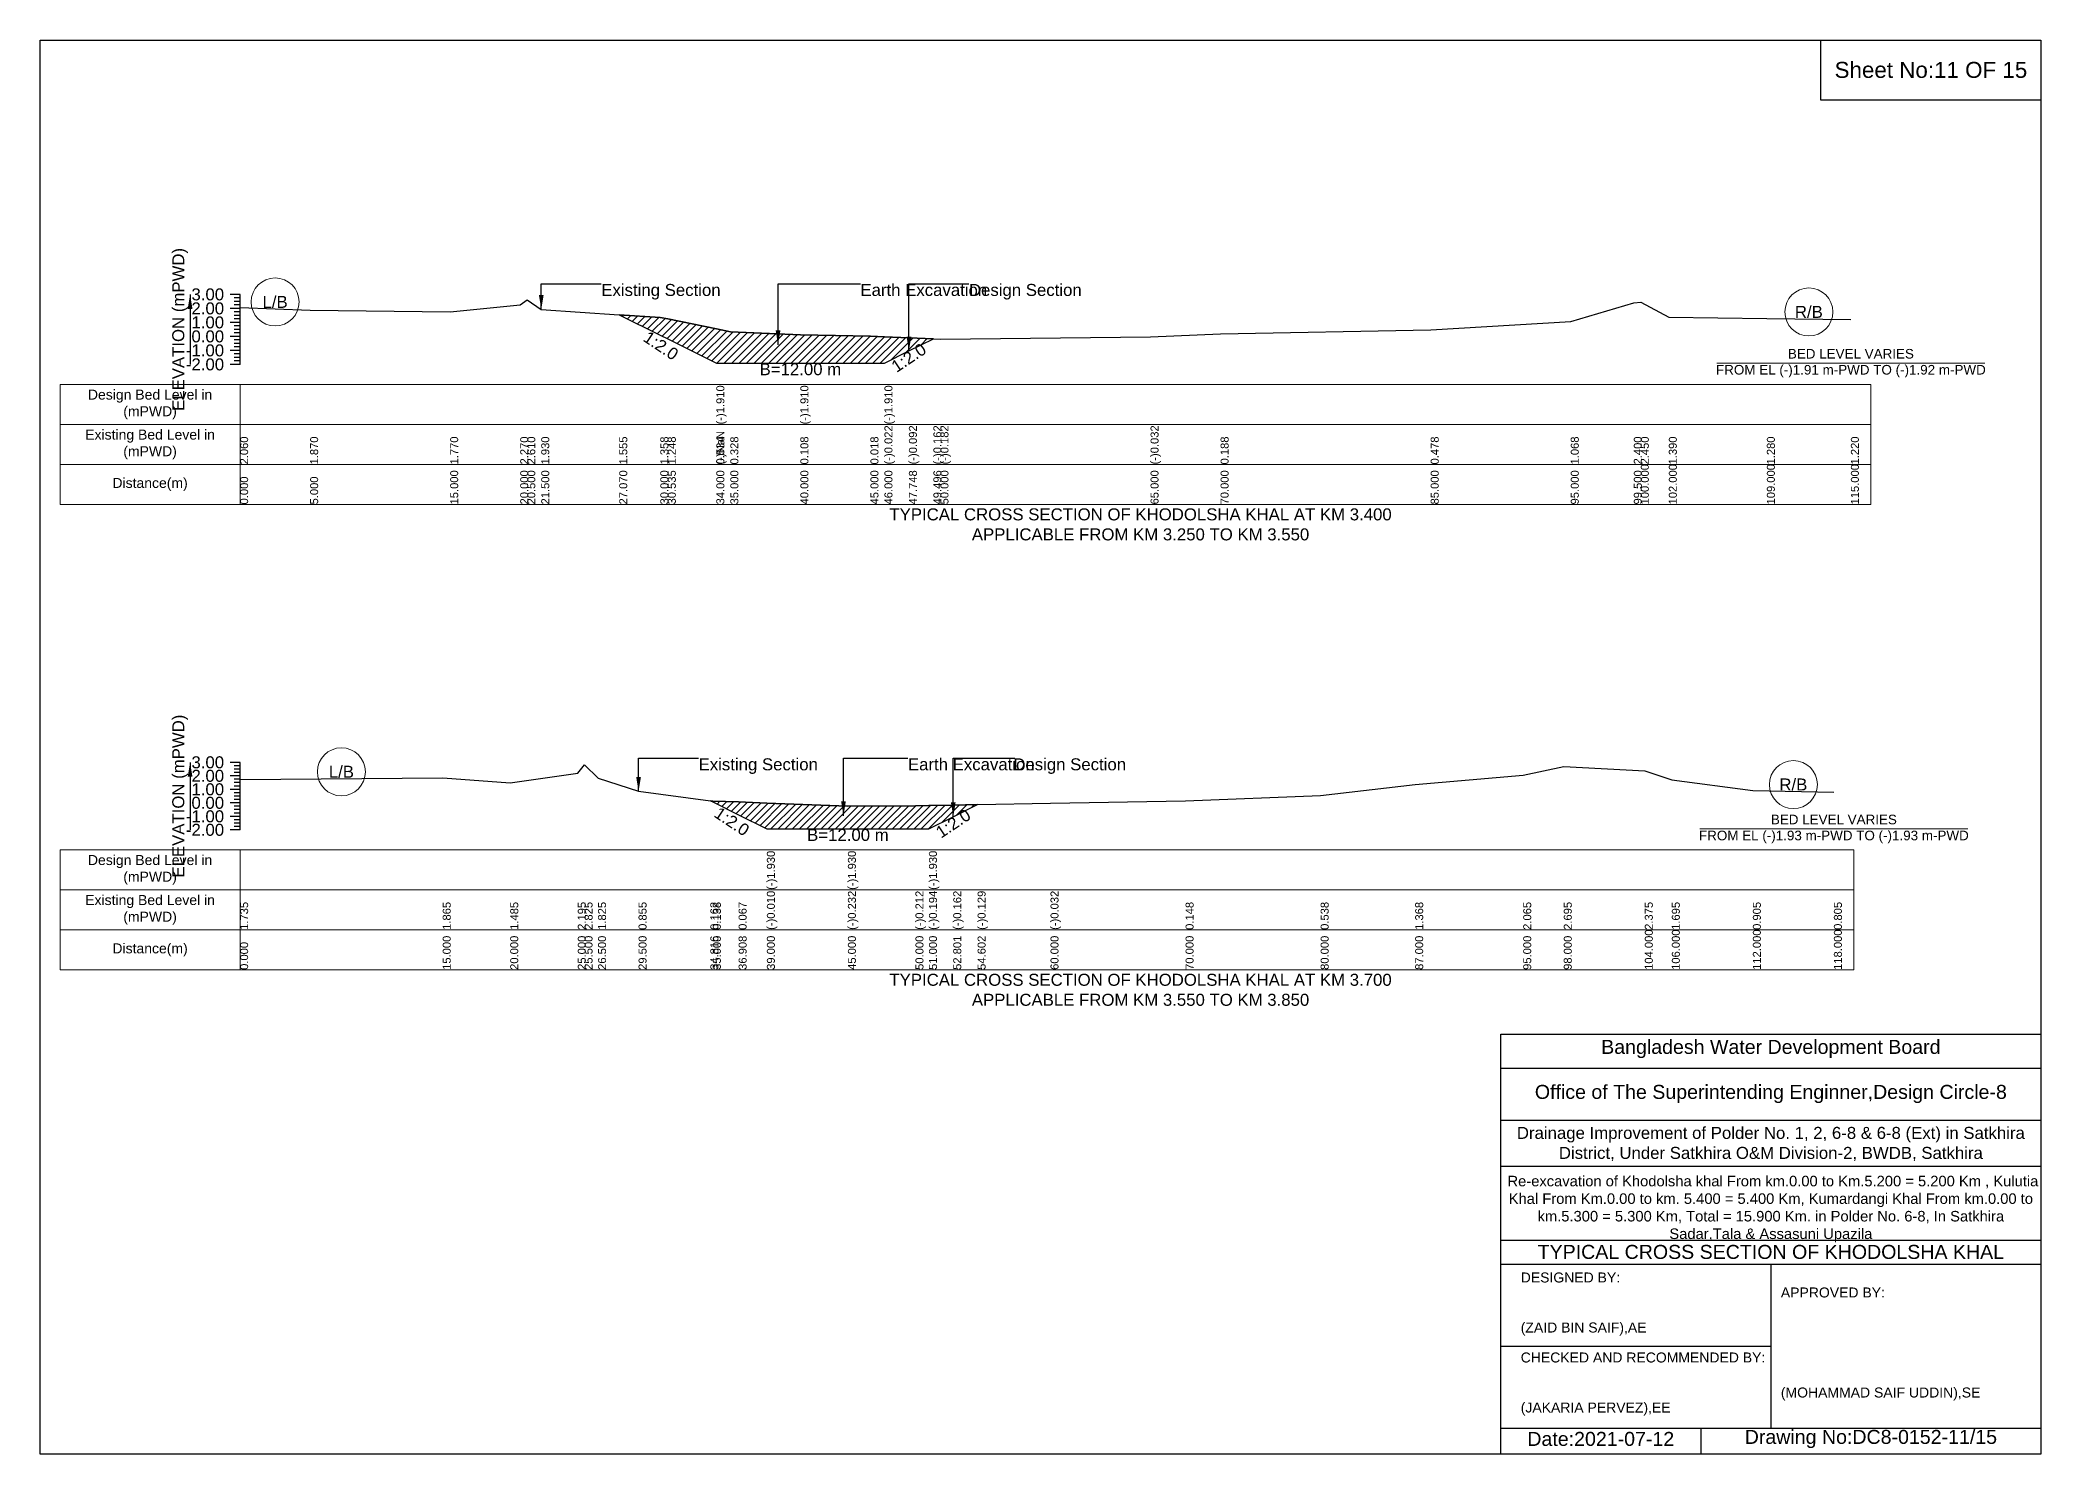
# Model space of a CAD drawing. Header units: inches. Extents: x 91000 to 568000, y -5656 to 0.
# Drawn here: x 200000 to 208000, y -5656 to 0 of the extents above; entities that cross this region are included whole.
import ezdxf

# ---------------------------------------------------------------- set-up
doc = ezdxf.new("R2010")
doc.units = ezdxf.units.IN
doc.header["$LTSCALE"] = 7
doc.header["$MEASUREMENT"] = 0
for name, color, linetype, lineweight in [('Cross section Data Border', 7, 'Continuous', 9), ('Cross Section Labels', 7, 'Continuous', 9), ('Existing_Bed_Level for Xsection', 7, 'Continuous', 25)]:
    doc.layers.add(name, color=color, linetype=linetype, lineweight=lineweight)
doc.styles.get("Standard").update_dxf_attribs({"font": 'arial.ttf'})
doc.dimstyles.get("Standard").update_dxf_attribs({"dimtxt": 0.18, "dimasz": 0.18, "dimexe": 0.18, "dimexo": 0.0625, "dimgap": 0.09, "dimtad": 0, "dimtih": 1, "dimtoh": 1, "dimdec": 4, "dimzin": 0, "dimdsep": 46, "dimtxsty": 'Standard', "dimcen": 0.09, "dimadec": 0, "dimazin": 0, "dimtfac": 1, "dimtdec": 4, "dimtofl": 0, "dimtmove": 0, "dimatfit": 3, "dimfxl": 1, "dimtolj": 1, "dimtzin": 0, "dimarcsym": 0})

msp = doc.modelspace()

# ---------------------------------------------------------------- hatches: boundary and pattern name
at = {"layer": 'Existing_Bed_Level for Xsection'}
h = msp.add_hatch(dxfattribs=at)
h.set_pattern_fill('ANSI31', color=256, scale=168, style=0)
h.paths.add_polyline_path([(202315.9, -1098.7), (202480, -1180.8), (202509.9, -1195.7), (202704, -1292.8), (202760, -1292.8), (203040, -1292.8), (203320, -1292.8), (203376, -1292.8), (203473.9, -1243.8), (203571.8, -1194.9), (203473.9, -1191), (203376, -1187), (203320, -1184.8), (203040, -1179.8), (202760, -1167.4), (202704, -1155.9), (202509.9, -1115.9), (202480, -1109.8)])
h = msp.add_hatch(dxfattribs=at)
h.set_pattern_fill('ANSI31', color=256, scale=162, style=0)
h.paths.add_polyline_path([(202680.1, -3042.7), (202690, -3047.7), (202793, -3099.2), (202906, -3155.7), (203230, -3155.7), (203500, -3155.7), (203554, -3155.7), (203651.2, -3107.1), (203748.5, -3058.4), (203651.2, -3060.2), (203554, -3061.9), (203500, -3062.9), (203230, -3064), (202906, -3052), (202793, -3047.8), (202690, -3044)])

# ---------------------------------------------------------------- linework, layer by layer
for points in [[(200000, 0), (208000, 0), (208000, -5656), (200000, -5656)], [(207120, 0), (208000, 0), (208000, -240), (207120, -240)]]:
    msp.add_lwpolyline(points, close=True)
for points in [[(205840, -5656), (205840, -3976), (208000, -3976)], [(205840, -4112), (208000, -4112)], [(205840, -4320), (208000, -4320)], [(205840, -4504), (208000, -4504)], [(205840, -4800), (208000, -4800)], [(205840, -4896), (208000, -4896)], [(206920, -4896), (206920, -5552)], [(205840, -5224), (206920, -5224)], [(205840, -5552), (208000, -5552)], [(206640, -5552), (206640, -5656)]]:
    msp.add_lwpolyline(points)
at = {"layer": 'Cross section Data Border'}
for points in [[(200080, -1377.8), (207320, -1377.8), (207320, -1857.8), (200080, -1857.8)], [(200080, -3239.5), (207252, -3239.5), (207252, -3719.5), (200080, -3719.5)]]:
    msp.add_lwpolyline(points, close=True, dxfattribs=at)
for points in [[(200800, -1377.8), (200800, -1857.8)], [(200080, -1537.8), (207320, -1537.8)], [(200080, -1697.8), (207320, -1697.8)], [(200800, -3239.5), (200800, -3719.5)], [(200080, -3399.5), (207252, -3399.5)], [(200080, -3559.5), (207252, -3559.5)]]:
    msp.add_lwpolyline(points, dxfattribs=at)
at = {"layer": 'Cross Section Labels'}
for points in [[(206704.2, -1292.8), (207775.8, -1292.8)], [(206636.2, -3155.7), (207707.8, -3155.7)]]:
    msp.add_lwpolyline(points, dxfattribs=at)
for centre in [(200940, -1047.8), (207072, -1087.8), (201205, -2927.3), (207010, -2978.3)]:
    msp.add_circle(centre, 96, dxfattribs=at)
at = {"layer": 'Existing_Bed_Level for Xsection'}
for points in [[(200800, -1017.8), (200760, -1017.8)], [(200800, -1031.8), (200776, -1031.8)], [(200800, -1297.8), (200800, -1241.8), (200800, -1185.8), (200800, -1129.8), (200800, -1073.8), (200800, -1017.8)], [(200800, -1070.4), (201080, -1081.1), (201640, -1086.7), (201920, -1058.7), (201948, -1039.6), (202004, -1077.7), (202315.9, -1098.7), (202480, -1109.8), (202509.9, -1115.9), (202704, -1155.9), (202704, -1155.9), (202760, -1167.4), (203040, -1179.8), (203040, -1179.8), (203320, -1184.8), (203376, -1187), (203376, -1187), (203473.9, -1191), (203571.8, -1194.9), (203600, -1196), (204440, -1187.6), (204720, -1175.3), (205560, -1159), (206120, -1126), (206372, -1051.4), (206400, -1048.6), (206512, -1108), (206904, -1114.1), (207240, -1117.5)], [(200800, -1073.8), (200760, -1073.8)], [(200800, -1045.8), (200776, -1045.8)], [(200800, -1059.8), (200776, -1059.8)], [(200800, -1087.8), (200776, -1087.8)], [(200800, -1101.8), (200776, -1101.8)], [(200800, -1115.8), (200776, -1115.8)], [(200800, -1129.8), (200760, -1129.8)], [(200800, -1185.8), (200760, -1185.8)], [(200800, -1143.8), (200776, -1143.8)], [(200800, -1157.8), (200776, -1157.8)], [(200800, -1171.8), (200776, -1171.8)], [(200800, -1199.8), (200776, -1199.8)], [(200800, -1241.8), (200760, -1241.8)], [(200800, -1213.8), (200776, -1213.8)], [(200800, -1227.8), (200776, -1227.8)], [(200800, -1255.8), (200776, -1255.8)], [(200800, -1269.8), (200776, -1269.8)], [(200800, -1297.8), (200760, -1297.8)], [(200800, -1283.8), (200776, -1283.8)], [(200800, -2889.5), (200760, -2889.5)], [(200800, -2943.5), (200760, -2943.5)], [(200800, -2903), (200776, -2903)], [(200800, -2916.5), (200776, -2916.5)], [(200800, -2930), (200776, -2930)], [(200800, -2957), (200776, -2957)], [(200800, -3159.5), (200800, -3105.5), (200800, -3051.5), (200800, -2997.5), (200800, -2943.5), (200800, -2889.5)], [(200800, -2957.8), (201610, -2950.8), (201880, -2971.3), (202150, -2932.9), (202177, -2898.9), (202231, -2952.9), (202393, -3005.3), (202680.1, -3042.7), (202690, -3044), (202793, -3047.8), (202906, -3052), (202906, -3052), (203230, -3064), (203230, -3064), (203500, -3062.9), (203554, -3061.9), (203554, -3061.9), (203651.2, -3060.2), (203748.5, -3058.4), (204040, -3053.2), (204580, -3043.5), (205120, -3022.4), (205498, -2977.6), (205930, -2940), (206092, -2905.9), (206416, -2923.2), (206524, -2959.9), (206848, -3002.6), (207172, -3008)], [(200800, -2997.5), (200760, -2997.5)], [(200800, -2970.5), (200776, -2970.5)], [(200800, -2984), (200776, -2984)], [(200800, -3011), (200776, -3011)], [(200800, -3024.5), (200776, -3024.5)], [(200800, -3038), (200776, -3038)], [(200800, -3051.5), (200760, -3051.5)], [(200800, -3105.5), (200760, -3105.5)], [(200800, -3065), (200776, -3065)], [(200800, -3078.5), (200776, -3078.5)], [(200800, -3092), (200776, -3092)], [(200800, -3119), (200776, -3119)], [(200800, -3159.5), (200760, -3159.5)], [(200800, -3132.5), (200776, -3132.5)], [(200800, -3146), (200776, -3146)]]:
    msp.add_lwpolyline(points, dxfattribs=at)
for points in [[(202315.9, -1098.7), (202480, -1180.8), (202509.9, -1195.7), (202704, -1292.8), (202704, -1292.8), (202760, -1292.8), (203040, -1292.8), (203040, -1292.8), (203320, -1292.8), (203376, -1292.8), (203376, -1292.8), (203473.9, -1243.8), (203571.8, -1194.9), (203473.9, -1191), (203376, -1187), (203376, -1187), (203320, -1184.8), (203040, -1179.8), (203040, -1179.8), (202760, -1167.4), (202704, -1155.9), (202704, -1155.9), (202509.9, -1115.9), (202480, -1109.8)], [(202680.1, -3042.7), (202690, -3047.7), (202793, -3099.2), (202906, -3155.7), (202906, -3155.7), (203230, -3155.7), (203230, -3155.7), (203500, -3155.7), (203554, -3155.7), (203554, -3155.7), (203651.2, -3107.1), (203748.5, -3058.4), (203748.5, -3058.4), (203748.5, -3058.4), (203651.2, -3060.2), (203554, -3061.9), (203554, -3061.9), (203500, -3062.9), (203230, -3064), (203230, -3064), (202906, -3052), (202906, -3052), (202793, -3047.8), (202690, -3044)]]:
    msp.add_lwpolyline(points, close=True, dxfattribs=at)

# ---------------------------------------------------------------- texts
at = {"attachment_point": 5}
for s, insert, char_height in [('Sheet No:11 OF 15', (207560, -120), 64), ('Bangladesh Water Development Board', (206920, -4036), 56), ('Office of The Superintending Enginner,Design Circle-8', (206920, -4216), 56)]:
    msp.add_mtext(s, dxfattribs=dict(at, insert=insert, char_height=char_height))
for s, insert, char_height, width, attachment_point in [('Drainage Improvement of Polder No. 1, 2, 6-8 & 6-8 (Ext) in Satkhira District, Under Satkhira O&M Division-2, BWDB, Satkhira', (206920, -4416), 48, 2240, 5), (' Re-excavation of Khodolsha khal From km.0.00 to Km.5.200 = 5.200 Km , Kulutia Khal From Km.0.00 to km. 5.400 = 5.400 Km, Kumardangi Khal From km.0.00 to km.5.300 = 5.300 Km, Total = 15.900 Km. in Polder No. 6-8, In Satkhira Sadar,Tala & Assasuni Upazila', (206920, -4676), 42.1524, 2160, 5), ('TYPICAL CROSS SECTION OF KHODOLSHA KHAL', (206920, -4848), 56, 2240, 5), ('DESIGNED BY:^J^J^J(ZAID BIN SAIF),AE', (205920, -5056), 40, 1120, 4), ('APPROVED BY:^J^J^J^J^J^J(MOHAMMAD SAIF UDDIN),SE', (206960, -5216), 40, 1120, 4), ('CHECKED AND RECOMMENDED BY:^J^J^J(JAKARIA PERVEZ),EE', (205920, -5376), 40, 1120, 4), ('Date:2021-07-12', (206240, -5596), 56, 1120, 5), ('Drawing No:DC8-0152-11/15', (207320, -5596), 56, 1760, 5)]:
    msp.add_mtext(s, dxfattribs=dict(insert=insert, char_height=char_height, width=width, attachment_point=attachment_point))
at = {"layer": 'Cross section Data Border', "char_height": 40, "width": 640, "attachment_point": 5}
for s, insert in [('Design Bed Level in (mPWD)', (200440, -1457.8)), ('Existing Bed Level in (mPWD)', (200440, -1617.8)), ('Distance(m)', (200440, -1777.8)), ('Design Bed Level in (mPWD)', (200440, -3319.5)), ('Existing Bed Level in (mPWD)', (200440, -3479.5)), ('Distance(m)', (200440, -3639.5))]:
    msp.add_mtext(s, dxfattribs=dict(at, insert=insert))
at = {"layer": 'Cross Section Labels'}
for s, insert, char_height, attachment_point in [('L/B', (200940, -1047.8), 48, 5), ('Existing Section', (202244, -975.8), 48, 1), ('Earth Excavation', (203280, -975.8), 48, 1), ('Design Section', (203713.9, -975.8), 48, 1), ('R/B', (207072, -1087.8), 48, 5), ('BED LEVEL VARIES ^JFROM EL (-)1.91 m-PWD TO (-)1.92 m-PWD', (207240, -1292.8), 38.4, 5), ('B=12.00 m', (203040, -1292.8), 48, 2), ('TYPICAL CROSS SECTION OF KHODOLSHA KHAL AT KM 3.400^JAPPLICABLE FROM KM 3.250 TO KM 3.550', (204400, -1937.8), 48, 5), ('Existing Section', (202633, -2873.3), 48, 1), ('Earth Excavation', (203470, -2873.3), 48, 1), ('Design Section', (203891.2, -2873.3), 48, 1), ('L/B', (201205, -2927.3), 48, 5), ('R/B', (207010, -2978.3), 48, 5), ('BED LEVEL VARIES ^JFROM EL (-)1.93 m-PWD TO (-)1.93 m-PWD', (207172, -3155.7), 38.4, 5), ('B=12.00 m', (203230, -3155.7), 48, 2), ('TYPICAL CROSS SECTION OF KHODOLSHA KHAL AT KM 3.700^JAPPLICABLE FROM KM 3.550 TO KM 3.850', (204400, -3799.5), 48, 5)]:
    msp.add_mtext(s, dxfattribs=dict(at, insert=insert, char_height=char_height, attachment_point=attachment_point))
at = {"layer": 'Cross Section Labels', "char_height": 48, "attachment_point": 2}
for insert, rotation in [((202495.9, -1202.7), 326.30993), ((203459.9, -1250.8), 33.69007), ((202779.5, -3106), 326.30993), ((203637.7, -3113.8), 33.69007)]:
    msp.add_mtext('1:2.0', dxfattribs=dict(at, insert=insert, rotation=rotation))
at = {"layer": 'Existing_Bed_Level for Xsection', "rotation": 90}
for s, insert, char_height, attachment_point in [('ELEVATION (mPWD)', (200560, -1157.8), 48, 5), ('(-)1.910', (202704, -1537.8), 32, 1), ('(-)1.910', (203040, -1537.8), 32, 1), ('(-)1.910', (203376, -1537.8), 32, 1), ('2.060', (200800, -1697.8), 32, 1), ('1.870', (201080, -1697.8), 32, 1), ('1.770', (201640, -1697.8), 32, 1), ('2.270', (201920, -1697.8), 32, 1), ('2.610', (201948, -1697.8), 32, 1), ('1.930', (202004, -1697.8), 32, 1), ('1.555', (202315.9, -1697.8), 32, 1), ('1.358', (202480, -1697.8), 32, 1), ('1.248', (202509.9, -1697.8), 32, 1), ('(-)NaN', (202704, -1697.8), 32, 1), ('0.534', (202704, -1697.8), 32, 1), ('0.534', (202704, -1697.8), 32, 1), ('0.328', (202760, -1697.8), 32, 1), ('0.108', (203040, -1697.8), 32, 1), ('0.108', (203040, -1697.8), 32, 1), ('0.108', (203040, -1697.8), 32, 1), ('0.018', (203320, -1697.8), 32, 1), ('(-)0.022', (203376, -1697.8), 32, 1), ('(-)0.022', (203376, -1697.8), 32, 1), ('(-)0.022', (203376, -1697.8), 32, 1), ('(-)0.092', (203473.9, -1697.8), 32, 1), ('(-)0.162', (203571.8, -1697.8), 32, 1), ('(-)0.182', (203600, -1697.8), 32, 1), ('(-)0.032', (204440, -1697.8), 32, 1), ('0.188', (204720, -1697.8), 32, 1), ('0.478', (205560, -1697.8), 32, 1), ('1.068', (206120, -1697.8), 32, 1), ('2.400', (206372, -1697.8), 32, 1), ('2.450', (206400, -1697.8), 32, 1), ('1.390', (206512, -1697.8), 32, 1), ('1.280', (206904, -1697.8), 32, 1), ('1.220', (207240, -1697.8), 32, 1), ('0.000', (200800, -1857.8), 32, 1), ('5.000', (201080, -1857.8), 32, 1), ('15.000', (201640, -1857.8), 32, 1), ('20.000', (201920, -1857.8), 32, 1), ('20.500', (201948, -1857.8), 32, 1), ('21.500', (202004, -1857.8), 32, 1), ('27.070', (202315.9, -1857.8), 32, 1), ('30.000', (202480, -1857.8), 32, 1), ('30.535', (202509.9, -1857.8), 32, 1), ('34.000', (202704, -1857.8), 32, 1), ('34.000', (202704, -1857.8), 32, 1), ('34.000', (202704, -1857.8), 32, 1), ('35.000', (202760, -1857.8), 32, 1), ('40.000', (203040, -1857.8), 32, 1), ('40.000', (203040, -1857.8), 32, 1), ('40.000', (203040, -1857.8), 32, 1), ('45.000', (203320, -1857.8), 32, 1), ('46.000', (203376, -1857.8), 32, 1), ('46.000', (203376, -1857.8), 32, 1), ('46.000', (203376, -1857.8), 32, 1), ('47.748', (203473.9, -1857.8), 32, 1), ('49.496', (203571.8, -1857.8), 32, 1), ('50.000', (203600, -1857.8), 32, 1), ('65.000', (204440, -1857.8), 32, 1), ('70.000', (204720, -1857.8), 32, 1), ('85.000', (205560, -1857.8), 32, 1), ('95.000', (206120, -1857.8), 32, 1), ('99.500', (206372, -1857.8), 32, 1), ('100.000', (206400, -1857.8), 32, 1), ('102.000', (206512, -1857.8), 32, 1), ('109.000', (206904, -1857.8), 32, 1), ('115.000', (207240, -1857.8), 32, 1), ('ELEVATION (mPWD)', (200560, -3024.5), 48, 5), ('(-)1.930', (202906, -3399.5), 32, 1), ('(-)1.930', (203230, -3399.5), 32, 1), ('(-)1.930', (203554, -3399.5), 32, 1), ('(-)0.010', (202906, -3559.5), 32, 1), ('(-)0.010', (202906, -3559.5), 32, 1), ('(-)0.010', (202906, -3559.5), 32, 1), ('(-)0.232', (203230, -3559.5), 32, 1), ('(-)0.232', (203230, -3559.5), 32, 1), ('(-)0.232', (203230, -3559.5), 32, 1), ('(-)0.212', (203500, -3559.5), 32, 1), ('(-)0.194', (203554, -3559.5), 32, 1), ('(-)0.194', (203554, -3559.5), 32, 1), ('(-)0.194', (203554, -3559.5), 32, 1), ('(-)0.162', (203651.2, -3559.5), 32, 1), ('(-)0.129', (203748.5, -3559.5), 32, 1), ('(-)0.032', (204040, -3559.5), 32, 1), ('1.735', (200800, -3559.5), 32, 1), ('1.865', (201610, -3559.5), 32, 1), ('1.485', (201880, -3559.5), 32, 1), ('2.195', (202150, -3559.5), 32, 1), ('2.825', (202177, -3559.5), 32, 1), ('1.825', (202231, -3559.5), 32, 1), ('0.855', (202393, -3559.5), 32, 1), ('0.162', (202680.1, -3559.5), 32, 1), ('0.138', (202690, -3559.5), 32, 1), ('0.067', (202793, -3559.5), 32, 1), ('0.148', (204580, -3559.5), 32, 1), ('0.538', (205120, -3559.5), 32, 1), ('1.368', (205498, -3559.5), 32, 1), ('2.065', (205930, -3559.5), 32, 1), ('2.695', (206092, -3559.5), 32, 1), ('2.375', (206416, -3559.5), 32, 1), ('1.695', (206524, -3559.5), 32, 1), ('0.905', (206848, -3559.5), 32, 1), ('0.805', (207172, -3559.5), 32, 1), ('15.000', (201610, -3719.5), 32, 1), ('20.000', (201880, -3719.5), 32, 1), ('25.000', (202150, -3719.5), 32, 1), ('25.500', (202177, -3719.5), 32, 1), ('26.500', (202231, -3719.5), 32, 1), ('29.500', (202393, -3719.5), 32, 1), ('34.816', (202680.1, -3719.5), 32, 1), ('35.000', (202690, -3719.5), 32, 1), ('36.908', (202793, -3719.5), 32, 1), ('39.000', (202906, -3719.5), 32, 1), ('39.000', (202906, -3719.5), 32, 1), ('39.000', (202906, -3719.5), 32, 1), ('45.000', (203230, -3719.5), 32, 1), ('45.000', (203230, -3719.5), 32, 1), ('45.000', (203230, -3719.5), 32, 1), ('50.000', (203500, -3719.5), 32, 1), ('51.000', (203554, -3719.5), 32, 1), ('51.000', (203554, -3719.5), 32, 1), ('51.000', (203554, -3719.5), 32, 1), ('52.801', (203651.2, -3719.5), 32, 1), ('54.602', (203748.5, -3719.5), 32, 1), ('60.000', (204040, -3719.5), 32, 1), ('70.000', (204580, -3719.5), 32, 1), ('80.000', (205120, -3719.5), 32, 1), ('87.000', (205498, -3719.5), 32, 1), ('95.000', (205930, -3719.5), 32, 1), ('98.000', (206092, -3719.5), 32, 1), ('104.000', (206416, -3719.5), 32, 1), ('106.000', (206524, -3719.5), 32, 1), ('112.000', (206848, -3719.5), 32, 1), ('118.000', (207172, -3719.5), 32, 1), ('0.000', (200800, -3719.5), 32, 1)]:
    msp.add_mtext(s, dxfattribs=dict(at, insert=insert, char_height=char_height, attachment_point=attachment_point))
at = {"layer": 'Existing_Bed_Level for Xsection', "char_height": 48, "attachment_point": 6}
for s, insert in [('3.00', (200736, -1017.8)), ('2.00', (200736, -1073.8)), ('1.00', (200736, -1129.8)), ('0.00', (200736, -1185.8)), ('-1.00', (200736, -1241.8)), ('-2.00', (200736, -1297.8)), ('3.00', (200736, -2889.5)), ('2.00', (200736, -2943.5)), ('0.00', (200736, -3051.5)), ('1.00', (200736, -2997.5)), ('-1.00', (200736, -3105.5)), ('-2.00', (200736, -3159.5))]:
    msp.add_mtext(s, dxfattribs=dict(at, insert=insert))

# ---------------------------------------------------------------- leaders
at = {"layer": 'Cross Section Labels', "annotation_type": 0, "has_hookline": 1, "hookline_direction": 0}
for points, text_width in [([(202004, -1077.7), (202004, -975.8), (202243.9, -975.8)], 467.2), ([(202950.7, -1219.6), (202950.7, -975.8), (203279.9, -975.8)], 497), ([(203473.9, -1243.8), (203473.9, -975.8), (203713.8, -975.8)], 441.2), ([(202393, -3005.3), (202393, -2873.3), (202632.9, -2873.3)], 467.2), ([(203212.3, -3102.9), (203212.3, -2873.3), (203469.9, -2873.3)], 497), ([(203651.2, -3107.1), (203651.2, -2873.3), (203891.2, -2873.3)], 441.2)]:
    msp.add_leader(points, dimstyle='Standard', override={"dimasz": 57.6}, dxfattribs=dict(at, text_width=text_width))
at = {"layer": 'Existing_Bed_Level for Xsection'}
for points in [[(200600, -1017.8), (200600, -1297.8)], [(200600, -2889.5), (200600, -3159.5)]]:
    msp.add_leader(points, dimstyle='Standard', override={"dimasz": 57.6}, dxfattribs=at)

doc.saveas('drawing.dxf')
